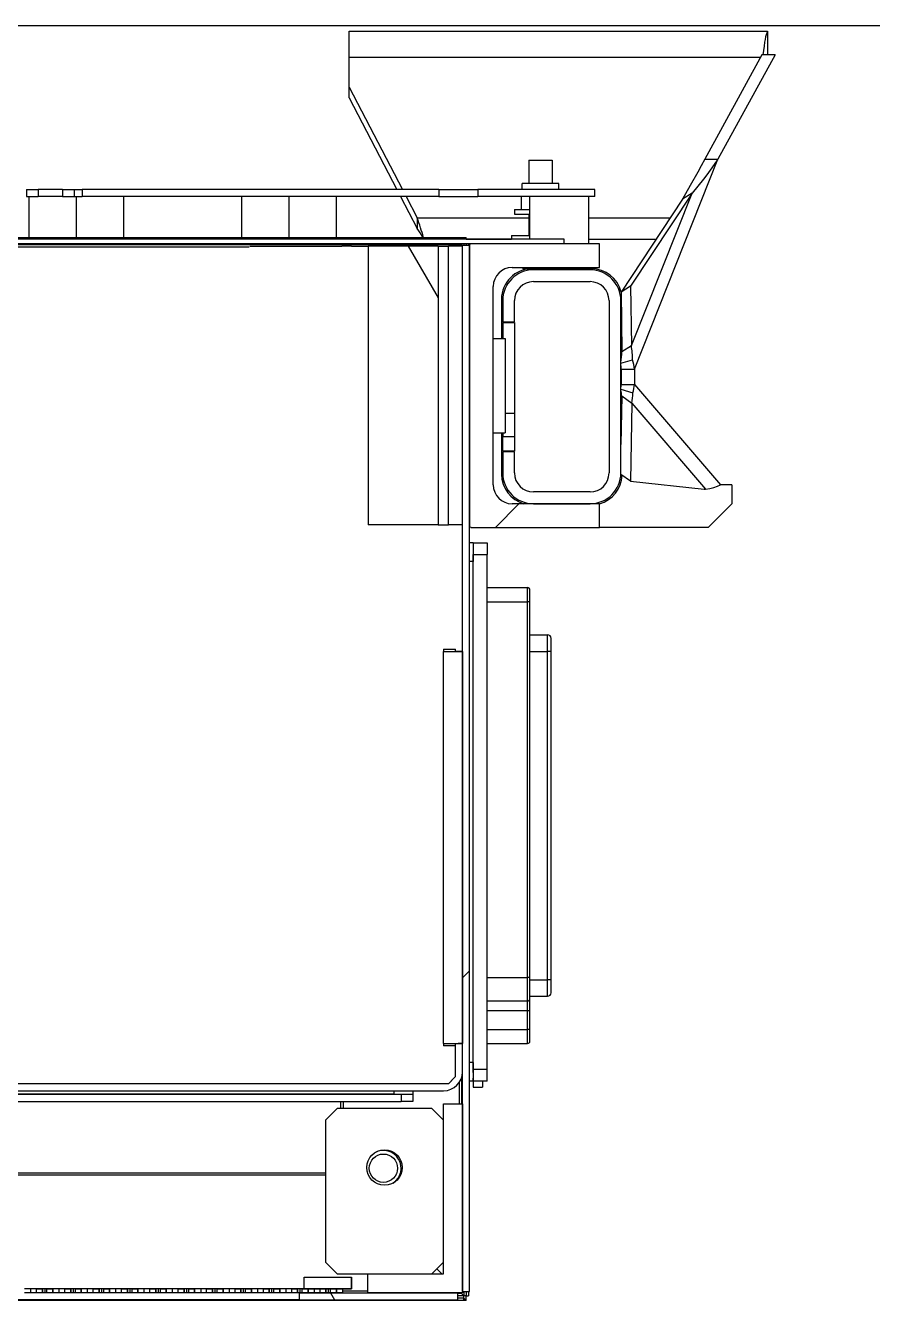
# Model space of a CAD drawing. Extents: x 39751 to 116307, y -36149 to -14965.
# Drawn here: x 80359 to 80717, y -20940 to -20400 of the extents above; entities that cross this region are included whole.
import ezdxf

# ---------------------------------------------------------------- set-up
doc = ezdxf.new("R2010")
doc.units = 0
doc.header["$LTSCALE"] = 1500
doc.layers.add('AM_0', color=7, linetype='Continuous', lineweight=30)

# ---------------------------------------------------------------- blocks, each defined once
blk = doc.blocks.new('A$C5DCE4107')
at = {"color": 7, "ltscale": 0.177}
blk.add_line((1578.23, 586.91), (1755.23, 586.91), dxfattribs=at)
at = {"color": 7, "ltscale": 0.011045}
blk.add_line((1578.23, 575.86), (1578.23, 586.91), dxfattribs=at)
at = {"color": 7, "ltscale": 0.000177765}
blk.add_line((1755.23, 586.91), (1755.23, 586.73), dxfattribs=at)
at = {"color": 7, "ltscale": 0.009822}
blk.add_line((1755.23, 586.73), (1755.23, 576.91), dxfattribs=at)
at = {"color": 7, "ltscale": 0.174025}
blk.add_line((1578.23, 575.86), (1752.26, 575.86), dxfattribs=at)
at = {"color": 7, "ltscale": 0.01267}
blk.add_line((1578.23, 563.19), (1578.23, 575.86), dxfattribs=at)
at = {"color": 7, "ltscale": 0.050268}
for p, q in [((1752.83, 576.91), (1728.7, 532.81)), ((1758.47, 576.91), (1734.33, 532.81))]:
    blk.add_line(p, q, dxfattribs=at)
at = {"color": 7, "ltscale": 0.005638}
for p, q in [((1758.47, 576.91), (1752.83, 576.91)), ((1728.7, 532.81), (1734.33, 532.81)), ((1693.32, 443.84), (1698.96, 443.84)), ((1693.32, 437.44), (1698.96, 437.44))]:
    blk.add_line(p, q, dxfattribs=at)
at = {"color": 7, "ltscale": 0.048818}
blk.add_line((1578.23, 563.19), (1600.81, 519.9), dxfattribs=at)
at = {"color": 7, "ltscale": 0.004478}
for p, q in [((1578.23, 558.71), (1578.23, 563.19)), ((1607.09, 507.86), (1607.09, 503.38))]:
    blk.add_line(p, q, dxfattribs=at)
at = {"color": 7, "ltscale": 0.043768}
blk.add_line((1578.23, 558.71), (1598.47, 519.9), dxfattribs=at)
at = {"color": 7, "ltscale": 0.002603}
blk.add_line((1654.23, 532.4), (1656.84, 532.4), dxfattribs=at)
at = {"color": 7, "ltscale": 0.01}
for p, q in [((1654.23, 532.4), (1654.23, 522.41)), ((1664.23, 532.4), (1664.23, 522.41)), ((1684.23, 486.91), (1684.23, 496.91)), ((1653.73, 176.41), (1653.73, 186.4))]:
    blk.add_line(p, q, dxfattribs=at)
at = {"color": 7, "ltscale": 0.007397}
blk.add_line((1656.84, 532.4), (1664.23, 532.4), dxfattribs=at)
at = {"color": 7, "ltscale": 0.095743}
blk.add_line((1698.96, 443.84), (1734.33, 532.81), dxfattribs=at)
at = {"color": 7, "ltscale": 0.001464}
for p, q in [((1441.73, 519.9), (1443.2, 519.9)), ((1441.73, 519.9), (1443.2, 519.9)), ((1441.73, 516.91), (1443.2, 516.91)), ((1441.73, 516.91), (1443.2, 516.91))]:
    blk.add_line(p, q, dxfattribs=at)
at = {"color": 7, "ltscale": 0.003}
for p, q in [((1441.73, 519.9), (1441.73, 516.91)), ((1441.73, 519.9), (1441.73, 516.91)), ((1446.73, 519.9), (1446.73, 516.91)), ((1446.73, 519.9), (1446.73, 516.91)), ((1456.92, 519.9), (1456.92, 516.91)), ((1456.92, 519.9), (1456.92, 516.91)), ((1461.88, 519.9), (1461.88, 516.91)), ((1461.88, 519.9), (1461.88, 516.91)), ((1465.35, 519.9), (1465.35, 516.91)), ((1465.35, 519.9), (1465.35, 516.91)), ((1616.26, 519.9), (1616.26, 516.91)), ((1616.26, 519.9), (1616.26, 516.91)), ((1632.65, 519.9), (1632.65, 516.91)), ((1632.65, 519.9), (1632.65, 516.91)), ((1682.23, 516.91), (1682.23, 519.9)), ((1682.23, 516.91), (1682.23, 519.9)), ((1626.23, 496.4), (1629.23, 496.4)), ((1626.23, 324.41), (1623.23, 324.41)), ((1600.23, 136.91), (1600.23, 133.91)), ((1605.23, 136.91), (1605.23, 133.91)), ((1574.77, 130.9), (1574.77, 133.9)), ((1575.77, 133.9), (1575.77, 130.9)), ((1557.23, 49.91), (1557.23, 52.91)), ((1624.23, 49.91), (1624.23, 52.91)), ((1626.23, 53.41), (1629.23, 53.41))]:
    blk.add_line(p, q, dxfattribs=at)
at = {"color": 7, "ltscale": 0.003535}
for p, q in [((1443.2, 519.9), (1446.73, 519.9)), ((1443.2, 519.9), (1446.73, 519.9)), ((1443.2, 516.91), (1446.73, 516.91)), ((1443.2, 516.91), (1446.73, 516.91))]:
    blk.add_line(p, q, dxfattribs=at)
at = {"color": 7, "ltscale": 0.010184}
for p, q in [((1456.92, 519.9), (1446.73, 519.9)), ((1456.92, 519.9), (1446.73, 519.9)), ((1456.92, 516.91), (1446.73, 516.91)), ((1456.92, 516.91), (1446.73, 516.91))]:
    blk.add_line(p, q, dxfattribs=at)
at = {"color": 7, "ltscale": 0.003315}
for p, q in [((1456.92, 519.9), (1460.23, 519.9)), ((1456.92, 519.9), (1460.23, 519.9)), ((1456.92, 516.91), (1460.23, 516.91)), ((1456.92, 516.91), (1460.23, 516.91))]:
    blk.add_line(p, q, dxfattribs=at)
at = {"color": 7, "ltscale": 0.001649}
for p, q in [((1460.23, 519.9), (1461.88, 519.9)), ((1460.23, 519.9), (1461.88, 519.9)), ((1460.23, 516.91), (1461.88, 516.91)), ((1460.23, 516.91), (1461.88, 516.91))]:
    blk.add_line(p, q, dxfattribs=at)
at = {"color": 7, "ltscale": 0.00077858}
for p, q in [((1461.88, 519.9), (1462.66, 519.9)), ((1461.88, 519.9), (1462.66, 519.9)), ((1461.88, 516.91), (1462.66, 516.91)), ((1461.88, 516.91), (1462.66, 516.91))]:
    blk.add_line(p, q, dxfattribs=at)
at = {"color": 7, "ltscale": 0.002691}
for p, q in [((1462.66, 519.9), (1465.35, 519.9)), ((1462.66, 519.9), (1465.35, 519.9)), ((1462.66, 516.91), (1465.35, 516.91)), ((1462.66, 516.91), (1465.35, 516.91))]:
    blk.add_line(p, q, dxfattribs=at)
at = {"color": 7, "ltscale": 0.150912}
for p, q in [((1616.26, 519.9), (1465.35, 519.9)), ((1616.26, 519.9), (1465.35, 519.9)), ((1616.26, 516.91), (1465.35, 516.91)), ((1616.26, 516.91), (1465.35, 516.91))]:
    blk.add_line(p, q, dxfattribs=at)
at = {"color": 7, "ltscale": 0.007148}
for p, q in [((1616.26, 519.9), (1623.41, 519.9)), ((1616.26, 519.9), (1623.41, 519.9)), ((1616.26, 516.91), (1623.41, 516.91)), ((1616.26, 516.91), (1623.41, 516.91))]:
    blk.add_line(p, q, dxfattribs=at)
at = {"color": 7, "ltscale": 0.009235}
for p, q in [((1623.41, 519.9), (1632.65, 519.9)), ((1623.41, 519.9), (1632.65, 519.9)), ((1623.41, 516.91), (1632.65, 516.91)), ((1623.41, 516.91), (1632.65, 516.91))]:
    blk.add_line(p, q, dxfattribs=at)
at = {"color": 7, "ltscale": 0.049589}
for p, q in [((1682.23, 519.9), (1632.65, 519.9)), ((1682.23, 519.9), (1632.65, 519.9)), ((1682.23, 516.91), (1632.65, 516.91)), ((1682.23, 516.91), (1632.65, 516.91))]:
    blk.add_line(p, q, dxfattribs=at)
at = {"color": 7, "ltscale": 0.0078}
for p, q in [((1659.23, 522.41), (1651.43, 522.41)), ((1667.03, 522.41), (1659.23, 522.41))]:
    blk.add_line(p, q, dxfattribs=at)
at = {"color": 7, "ltscale": 0.0025}
for p, q in [((1651.43, 519.9), (1651.43, 522.41)), ((1667.03, 519.9), (1667.03, 522.41))]:
    blk.add_line(p, q, dxfattribs=at)
at = {"color": 7, "ltscale": 0.047231}
for p, q in [((1723.34, 518.35), (1697.32, 478.93)), ((1719.34, 515.87), (1693.32, 476.46))]:
    blk.add_line(p, q, dxfattribs=at)
at = {"color": 7, "ltscale": 0.069427}
blk.add_line((1697.68, 453.84), (1723.34, 518.35), dxfattribs=at)
at = {"color": 7, "ltscale": 0.004705}
for p, q in [((1723.34, 518.35), (1719.34, 515.87)), ((1697.32, 478.93), (1693.32, 476.46)), ((1693.69, 451.36), (1697.69, 453.84))]:
    blk.add_line(p, q, dxfattribs=at)
at = {"color": 7, "ltscale": 0.017279}
for p, q in [((1442.73, 516.91), (1442.73, 499.63)), ((1462.73, 516.91), (1462.73, 499.63)), ((1462.73, 516.91), (1462.73, 499.63)), ((1482.73, 516.91), (1482.73, 499.63)), ((1532.73, 516.91), (1532.73, 499.63)), ((1552.73, 516.91), (1552.73, 499.63)), ((1552.73, 516.91), (1552.73, 499.63)), ((1572.73, 516.91), (1572.73, 499.63))]:
    blk.add_line(p, q, dxfattribs=at)
at = {"color": 7, "ltscale": 0.015251}
blk.add_line((1600.04, 516.91), (1607.09, 503.38), dxfattribs=at)
at = {"color": 7, "ltscale": 0.010201}
blk.add_line((1602.37, 516.91), (1607.09, 507.86), dxfattribs=at)
at = {"color": 7, "ltscale": 0.0055}
for p, q in [((1651.23, 511.4), (1651.23, 516.91)), ((1663.73, 324.41), (1663.73, 329.91)), ((1663.73, 179.91), (1663.73, 185.41))]:
    blk.add_line(p, q, dxfattribs=at)
at = {"color": 7, "ltscale": 0.018001}
blk.add_line((1654.73, 498.9), (1654.73, 516.91), dxfattribs=at)
blk.add_line((1654.73, 498.9), (1654.73, 516.91), dxfattribs=at)
at = {"color": 7, "ltscale": 0.02}
for p, q in [((1679.73, 496.91), (1679.73, 516.91)), ((1559.23, 59.51), (1579.23, 59.51)), ((1559.23, 59.51), (1579.23, 59.51)), ((1559.23, 54.5), (1579.23, 54.5)), ((1579.23, 54.5), (1559.23, 54.5))]:
    blk.add_line(p, q, dxfattribs=at)
at = {"color": 7, "ltscale": 0.047145}
blk.add_line((1607.09, 507.86), (1654.24, 507.86), dxfattribs=at)
at = {"color": 7, "ltscale": 0.005726}
for p, q in [((1648.23, 511.4), (1653.96, 511.4)), ((1648.23, 509.41), (1653.96, 509.41))]:
    blk.add_line(p, q, dxfattribs=at)
at = {"color": 7, "ltscale": 0.002}
for p, q in [((1648.23, 511.4), (1648.23, 509.41)), ((1669.23, 496.91), (1669.23, 498.9)), ((1627.77, 49.63), (1627.77, 51.63))]:
    blk.add_line(p, q, dxfattribs=at)
at = {"color": 7, "ltscale": 0.000774002}
for p, q in [((1653.96, 511.4), (1654.73, 511.4)), ((1653.96, 509.41), (1654.73, 509.41))]:
    blk.add_line(p, q, dxfattribs=at)
at = {"color": 7, "ltscale": 0.009}
for p, q in [((1654.23, 509.41), (1654.23, 500.4)), ((1643.23, 472.91), (1643.23, 463.91)), ((1648.23, 463.91), (1648.23, 472.91)), ((1643.23, 408.9), (1643.23, 399.91)), ((1648.23, 399.91), (1648.23, 408.9)), ((1654.73, 177.41), (1654.73, 186.4))]:
    blk.add_line(p, q, dxfattribs=at)
at = {"color": 7, "ltscale": 0.034313}
blk.add_line((1679.74, 507.86), (1714.05, 507.86), dxfattribs=at)
at = {"color": 7}
for p, q in [((1669.23, 498.9), (89.23, 498.9)), ((1669.23, 496.91), (89.23, 496.91))]:
    blk.add_line(p, q, dxfattribs=at)
at = {"color": 7, "ltscale": 0.361}
blk.add_line((1264.77, 496.63), (1625.77, 496.63), dxfattribs=at)
at = {"color": 7, "ltscale": 0.207532}
blk.add_line((1419.23, 499.63), (1626.77, 499.63), dxfattribs=at)
at = {"color": 7, "ltscale": 0.001019}
blk.add_line((1625.05, 495.91), (1625.77, 496.63), dxfattribs=at)
blk.add_line((1625.05, 495.91), (1625.77, 496.63), dxfattribs=at)
at = {"color": 7, "ltscale": 0.00039436}
blk.add_line((1625.77, 496.63), (1626.05, 496.9), dxfattribs=at)
blk.add_line((1625.77, 496.63), (1626.05, 496.9), dxfattribs=at)
at = {"color": 7, "ltscale": 0.000721741}
for p, q in [((1625.77, 496.63), (1625.77, 495.9)), ((1627.77, 498.9), (1627.77, 499.63))]:
    blk.add_line(p, q, dxfattribs=at)
at = {"color": 7, "ltscale": 0.000999451}
for p, q in [((1626.77, 499.63), (1627.77, 499.63)), ((1618.23, 325.4), (1618.23, 324.41)), ((1623.23, 324.41), (1623.23, 325.4)), ((1626.77, 50.63), (1626.77, 51.63)), ((1627.77, 49.63), (1626.77, 49.63))]:
    blk.add_line(p, q, dxfattribs=at)
at = {"color": 7, "ltscale": 0.000720978}
blk.add_line((1626.77, 498.9), (1626.77, 499.63), dxfattribs=at)
at = {"color": 7, "ltscale": 0.000499725}
for p, q in [((1626.77, 496.9), (1626.77, 496.4)), ((1627.77, 496.9), (1627.77, 496.4)), ((1628.77, 496.9), (1628.77, 496.4)), ((1651.73, 486.9), (1651.73, 486.4)), ((1666.73, 486.9), (1666.73, 486.4))]:
    blk.add_line(p, q, dxfattribs=at)
at = {"color": 7, "ltscale": 0.001018}
blk.add_line((1627.77, 499.63), (1627.05, 498.91), dxfattribs=at)
at = {"color": 7, "ltscale": 7.62939e-07}
blk.add_line((1627.77, 499.63), (1627.77, 499.63), dxfattribs=at)
at = {"color": 7, "ltscale": 0.019168}
blk.add_line((1627.77, 498.9), (1646.93, 498.9), dxfattribs=at)
at = {"color": 7, "ltscale": 0.0545}
for p, q in [((1684.23, 496.91), (1629.73, 496.91)), ((1629.73, 376.9), (1684.23, 376.9))]:
    blk.add_line(p, q, dxfattribs=at)
at = {"color": 7, "ltscale": 0.006403}
blk.add_line((1646.93, 500.4), (1653.34, 500.4), dxfattribs=at)
at = {"color": 7, "ltscale": 0.001501}
blk.add_line((1646.93, 500.4), (1646.93, 498.9), dxfattribs=at)
at = {"color": 7, "ltscale": 0.001376}
blk.add_line((1653.34, 500.4), (1654.71, 500.4), dxfattribs=at)
at = {"color": 7, "ltscale": 0.010499}
blk.add_line((1679.73, 496.91), (1669.24, 496.91), dxfattribs=at)
at = {"color": 7, "ltscale": 0.028402}
blk.add_line((1679.74, 498.9), (1708.14, 498.9), dxfattribs=at)
at = {"color": 7, "ltscale": 0.271189}
blk.add_line((1264.77, 495.63), (1535.96, 495.63), dxfattribs=at)
at = {"color": 7, "ltscale": 0.039}
blk.add_line((1536.23, 495.91), (1575.23, 495.91), dxfattribs=at)
at = {"color": 7, "ltscale": 0.004064}
blk.add_line((1579.3, 495.91), (1575.23, 495.91), dxfattribs=at)
at = {"color": 7, "ltscale": 0.007053}
blk.add_line((1579.3, 495.91), (1586.35, 495.91), dxfattribs=at)
at = {"color": 7, "ltscale": 0.029529}
for p, q in [((1615.88, 495.91), (1586.35, 495.91)), ((1615.88, 377.91), (1586.35, 377.91))]:
    blk.add_line(p, q, dxfattribs=at)
at = {"color": 7, "ltscale": 0.118}
for p, q in [((1586.35, 495.91), (1586.35, 377.91)), ((1615.88, 495.91), (1615.88, 377.91)), ((1620.3, 377.91), (1620.3, 495.91)), ((1626.23, 377.91), (1626.23, 495.91))]:
    blk.add_line(p, q, dxfattribs=at)
at = {"color": 7, "ltscale": 0.025298}
blk.add_line((1603.23, 495.91), (1615.88, 474), dxfattribs=at)
at = {"color": 7, "ltscale": 0.004418}
for p, q in [((1615.88, 495.91), (1620.3, 495.91)), ((1615.88, 377.91), (1620.3, 377.91))]:
    blk.add_line(p, q, dxfattribs=at)
at = {"color": 7, "ltscale": 0.005936}
for p, q in [((1626.23, 495.91), (1620.3, 495.91)), ((1626.23, 377.91), (1620.3, 377.91))]:
    blk.add_line(p, q, dxfattribs=at)
at = {"color": 7, "ltscale": 0.442999}
for p, q in [((1626.23, 53.41), (1626.23, 496.4)), ((1629.23, 53.41), (1629.23, 496.4))]:
    blk.add_line(p, q, dxfattribs=at)
at = {"color": 7, "ltscale": 0.118999}
blk.add_line((1629.23, 496.4), (1629.23, 377.41), dxfattribs=at)
at = {"color": 7, "ltscale": 0.037}
for p, q in [((1647.23, 486.91), (1684.23, 486.91)), ((1684.23, 386.91), (1647.23, 386.91))]:
    blk.add_line(p, q, dxfattribs=at)
at = {"color": 7, "ltscale": 0.003904}
blk.add_line((1651.73, 486.4), (1655.64, 486.4), dxfattribs=at)
at = {"color": 7, "ltscale": 0.011096}
blk.add_line((1655.64, 486.4), (1666.73, 486.4), dxfattribs=at)
at = {"color": 7, "ltscale": 0.024}
for p, q in [((1680.23, 485.91), (1656.23, 485.91)), ((1656.23, 480.9), (1680.23, 480.9)), ((1680.23, 391.91), (1656.23, 391.91)), ((1656.23, 386.91), (1680.23, 386.91))]:
    blk.add_line(p, q, dxfattribs=at)
at = {"color": 7, "ltscale": 0.014}
blk.add_line((1680.73, 486.4), (1666.74, 486.4), dxfattribs=at)
at = {"color": 7, "ltscale": 0.084}
blk.add_line((1639.23, 394.9), (1639.23, 478.91), dxfattribs=at)
at = {"color": 7, "ltscale": 0.025099}
blk.add_line((1693.32, 476.46), (1693.69, 451.36), dxfattribs=at)
at = {"color": 7, "ltscale": 0.0251}
blk.add_line((1697.32, 478.93), (1697.68, 453.84), dxfattribs=at)
at = {"color": 7, "ltscale": 0.016501}
blk.add_line((1642.73, 473.41), (1642.73, 456.9), dxfattribs=at)
at = {"color": 7, "ltscale": 0.073}
for p, q in [((1688.23, 472.91), (1688.23, 399.91)), ((1693.23, 399.91), (1693.23, 472.91))]:
    blk.add_line(p, q, dxfattribs=at)
at = {"color": 7, "ltscale": 0.005}
for p, q in [((1643.23, 463.91), (1648.23, 463.91)), ((1643.23, 463.65), (1648.23, 463.65)), ((1639.23, 456.91), (1644.23, 456.91)), ((1639.23, 416.91), (1644.23, 416.91)), ((1648.23, 415.15), (1643.23, 415.15)), ((1648.23, 409.16), (1643.23, 409.16)), ((1648.23, 408.9), (1643.23, 408.9)), ((1636.73, 370.41), (1636.73, 365.41)), ((1654.73, 345.41), (1654.73, 350.4)), ((1618.23, 325.4), (1623.23, 325.4)), ((1654.73, 172.41), (1654.73, 177.41)), ((1654.73, 159.41), (1654.73, 164.4)), ((1623.23, 157.4), (1618.23, 157.4)), ((1636.73, 142.41), (1636.73, 147.41)), ((1605.23, 133.91), (1600.23, 133.91)), ((1559.23, 54.5), (1559.23, 59.51)), ((1559.23, 54.5), (1559.23, 59.51)), ((1579.23, 54.5), (1579.23, 59.51)), ((1579.23, 59.51), (1579.23, 54.5))]:
    blk.add_line(p, q, dxfattribs=at)
at = {"color": 7, "ltscale": 0.00675}
blk.add_line((1643.23, 463.65), (1643.23, 456.9), dxfattribs=at)
at = {"color": 7, "ltscale": 0.038499}
blk.add_line((1648.23, 463.65), (1648.23, 425.16), dxfattribs=at)
at = {"color": 7, "ltscale": 0.04}
for p, q in [((1644.23, 456.91), (1644.23, 416.91)), ((1613.23, 130.9), (1573.23, 130.9)), ((1573.23, 60.91), (1613.23, 60.91)), ((1626.23, 52.91), (1586.23, 52.91)), ((1626.23, 52.91), (1586.23, 52.91))]:
    blk.add_line(p, q, dxfattribs=at)
at = {"color": 7, "ltscale": 0.005154}
blk.add_line((1693.23, 446.47), (1698.22, 447.78), dxfattribs=at)
at = {"color": 7, "ltscale": 0.006407}
for p, q in [((1693.32, 443.84), (1693.32, 437.44)), ((1698.96, 443.84), (1698.96, 437.44))]:
    blk.add_line(p, q, dxfattribs=at)
at = {"color": 7, "ltscale": 0.05596}
blk.add_line((1698.96, 437.44), (1735.33, 394.91), dxfattribs=at)
at = {"color": 7, "ltscale": 0.005329}
blk.add_line((1693.23, 435.43), (1698.32, 433.83), dxfattribs=at)
at = {"color": 7, "ltscale": 0.020613}
blk.add_line((1693.6, 432.53), (1693.23, 411.92), dxfattribs=at)
at = {"color": 7, "ltscale": 0.005274}
blk.add_line((1693.6, 432.53), (1697.91, 429.49), dxfattribs=at)
at = {"color": 7, "ltscale": 0.033064}
blk.add_line((1697.91, 429.49), (1697.33, 396.43), dxfattribs=at)
at = {"color": 7, "ltscale": 0.047926}
blk.add_line((1697.91, 429.49), (1729.06, 393.07), dxfattribs=at)
at = {"color": 7, "ltscale": 0.003999}
blk.add_line((1648.23, 425.16), (1644.24, 425.16), dxfattribs=at)
at = {"color": 7, "ltscale": 0.010001}
for p, q in [((1648.23, 425.16), (1648.23, 415.15)), ((1684.23, 376.9), (1684.23, 386.91))]:
    blk.add_line(p, q, dxfattribs=at)
at = {"color": 7, "ltscale": 0.0175}
blk.add_line((1642.73, 416.91), (1642.73, 399.41), dxfattribs=at)
at = {"color": 7, "ltscale": 0.00175}
blk.add_line((1643.23, 416.91), (1643.23, 415.15), dxfattribs=at)
at = {"color": 7, "ltscale": 0.006}
for p, q in [((1643.23, 409.16), (1643.23, 415.15)), ((1648.23, 415.15), (1648.23, 409.16)), ((1630.73, 370.41), (1636.73, 370.41)), ((1630.73, 365.41), (1636.73, 365.41)), ((1653.73, 345.41), (1653.73, 351.41)), ((1653.73, 158.41), (1653.73, 164.4)), ((1636.73, 147.41), (1630.73, 147.41)), ((1636.73, 142.41), (1630.73, 142.41))]:
    blk.add_line(p, q, dxfattribs=at)
at = {"color": 7, "ltscale": 0.00502}
blk.add_line((1697.33, 396.43), (1693.22, 399.32), dxfattribs=at)
at = {"color": 7, "ltscale": 0.031347}
blk.add_line((1697.33, 396.43), (1728.5, 393.13), dxfattribs=at)
at = {"color": 7, "ltscale": 0.008}
for p, q in [((1740.23, 394.91), (1740.23, 386.91)), ((1630.73, 370.41), (1630.73, 362.41)), ((1618.23, 324.41), (1626.23, 324.41)), ((1653.73, 164.4), (1653.73, 172.41)), ((1654.73, 164.4), (1654.73, 172.41)), ((1618.23, 158.41), (1626.23, 158.41)), ((1597.23, 136.91), (1605.23, 136.91)), ((1618.23, 132.91), (1626.23, 132.91)), ((1618.23, 132.91), (1626.23, 132.91)), ((1586.23, 52.91), (1586.23, 60.91)), ((1586.23, 52.91), (1586.23, 60.91))]:
    blk.add_line(p, q, dxfattribs=at)
at = {"color": 7, "ltscale": 0.00056353}
blk.add_line((1728.5, 393.13), (1729.06, 393.07), dxfattribs=at)
at = {"color": 7, "ltscale": 0.014143}
blk.add_line((1640.12, 376.9), (1650.12, 386.91), dxfattribs=at)
at = {"color": 7, "ltscale": 0.014142}
blk.add_line((1740.23, 386.91), (1730.23, 376.9), dxfattribs=at)
at = {"color": 7, "ltscale": 0.045999}
blk.add_line((1730.23, 376.9), (1684.24, 376.9), dxfattribs=at)
at = {"color": 7, "ltscale": 0.0015}
for p, q in [((1630.73, 370.41), (1629.23, 370.41)), ((1630.73, 362.41), (1629.23, 362.41)), ((1663.73, 324.41), (1662.23, 324.41)), ((1663.73, 185.41), (1662.23, 185.41)), ((1630.73, 150.4), (1629.23, 150.4)), ((1630.73, 142.41), (1629.23, 142.41)), ((1597.23, 138.41), (1597.23, 136.91)), ((1605.23, 138.41), (1605.23, 136.91))]:
    blk.add_line(p, q, dxfattribs=at)
at = {"color": 7, "ltscale": 0.001237}
blk.add_line((1630.73, 370.41), (1630.73, 369.17), dxfattribs=at)
at = {"color": 7, "ltscale": 0.001243}
blk.add_line((1630.73, 366.65), (1630.73, 365.41), dxfattribs=at)
at = {"color": 7, "ltscale": 0.218}
for p, q in [((1630.73, 147.41), (1630.73, 365.41)), ((1636.73, 147.41), (1636.73, 365.41))]:
    blk.add_line(p, q, dxfattribs=at)
at = {"color": 7, "ltscale": 0.212}
blk.add_line((1630.73, 150.4), (1630.73, 362.41), dxfattribs=at)
at = {"color": 7, "ltscale": 0.016999}
for p, q in [((1636.74, 351.41), (1653.73, 351.41)), ((1636.74, 345.41), (1653.73, 345.41)), ((1636.74, 186.4), (1653.73, 186.4)), ((1636.74, 176.41), (1653.73, 176.41)), ((1636.74, 172.41), (1653.73, 172.41)), ((1636.74, 164.4), (1653.73, 164.4)), ((1636.74, 158.41), (1653.73, 158.41))]:
    blk.add_line(p, q, dxfattribs=at)
at = {"color": 7, "ltscale": 0.159}
for p, q in [((1653.73, 186.4), (1653.73, 345.41)), ((1654.73, 186.4), (1654.73, 345.41))]:
    blk.add_line(p, q, dxfattribs=at)
at = {"color": 7, "ltscale": 0.001}
for p, q in [((1654.73, 345.41), (1653.73, 345.41)), ((1654.73, 186.4), (1653.73, 186.4)), ((1653.73, 172.41), (1654.73, 172.41)), ((1654.73, 164.4), (1653.73, 164.4)), ((1618.23, 158.41), (1618.23, 157.4)), ((1623.23, 157.4), (1623.23, 158.41)), ((1627.77, 51.63), (1626.77, 51.63)), ((1626.77, 49.63), (1626.77, 50.63))]:
    blk.add_line(p, q, dxfattribs=at)
at = {"color": 7, "ltscale": 0.012}
for p, q in [((1626.23, 324.41), (1626.23, 336.4)), ((1626.23, 146.41), (1626.23, 158.41))]:
    blk.add_line(p, q, dxfattribs=at)
at = {"color": 7, "ltscale": 0.0075}
for p, q in [((1654.73, 331.41), (1662.23, 331.41)), ((1654.73, 324.41), (1662.23, 324.41)), ((1654.73, 185.41), (1662.23, 185.41)), ((1654.73, 178.41), (1662.23, 178.41))]:
    blk.add_line(p, q, dxfattribs=at)
at = {"color": 7, "ltscale": 0.007}
for p, q in [((1662.23, 324.41), (1662.23, 331.41)), ((1662.23, 178.41), (1662.23, 185.41))]:
    blk.add_line(p, q, dxfattribs=at)
at = {"color": 7, "ltscale": 0.166}
for p, q in [((1618.23, 158.41), (1618.23, 324.41)), ((1626.23, 324.41), (1626.23, 158.41))]:
    blk.add_line(p, q, dxfattribs=at)
at = {"color": 7, "ltscale": 0.139}
for p, q in [((1662.23, 185.41), (1662.23, 324.41)), ((1663.73, 185.41), (1663.73, 324.41))]:
    blk.add_line(p, q, dxfattribs=at)
at = {"color": 7, "ltscale": 0.004242}
for p, q in [((1626.23, 186.24), (1629.23, 189.24)), ((1620.23, 141.41), (1623.23, 144.41))]:
    blk.add_line(p, q, dxfattribs=at)
at = {"color": 7, "ltscale": 0.004}
for p, q in [((1653.73, 172.41), (1653.73, 176.41)), ((1630.73, 139.91), (1634.73, 139.91))]:
    blk.add_line(p, q, dxfattribs=at)
at = {"color": 7, "ltscale": 0.013}
blk.add_line((1623.23, 144.41), (1623.23, 157.4), dxfattribs=at)
at = {"color": 7, "ltscale": 0.001804}
blk.add_line((1626.23, 158.41), (1624.43, 158.41), dxfattribs=at)
at = {"color": 7, "ltscale": 0.007999}
blk.add_line((1630.73, 150.4), (1630.73, 142.41), dxfattribs=at)
at = {"color": 7, "ltscale": 0.001248}
blk.add_line((1630.73, 146.16), (1630.73, 147.41), dxfattribs=at)
at = {"color": 7, "ltscale": 0.266}
blk.add_line((1620.23, 141.41), (1354.23, 141.41), dxfattribs=at)
at = {"color": 7, "ltscale": 0.008881}
blk.add_line((1624.77, 141.79), (1624.77, 132.9), dxfattribs=at)
at = {"color": 7, "ltscale": 0.010802}
blk.add_line((1625.77, 143.71), (1625.77, 132.9), dxfattribs=at)
at = {"color": 7, "ltscale": 0.001284}
for p, q in [((1630.73, 142.41), (1630.73, 143.69)), ((1603.95, 136.91), (1605.23, 136.91))]:
    blk.add_line(p, q, dxfattribs=at)
at = {"color": 7, "ltscale": 0.002499}
for p, q in [((1630.73, 142.4), (1630.73, 139.91)), ((1634.73, 142.4), (1634.73, 139.91))]:
    blk.add_line(p, q, dxfattribs=at)
at = {"color": 7, "ltscale": 0.264}
blk.add_line((1354.23, 138.41), (1618.23, 138.41), dxfattribs=at)
at = {"color": 7, "ltscale": 0.242}
for p, q in [((1358.23, 136.91), (1600.23, 136.91)), ((1358.23, 133.91), (1600.23, 133.91))]:
    blk.add_line(p, q, dxfattribs=at)
at = {"color": 7, "ltscale": 0.236}
blk.add_line((1597.23, 136.91), (1361.23, 136.91), dxfattribs=at)
at = {"color": 7, "ltscale": 0.001189}
blk.add_line((1600.23, 136.91), (1601.42, 136.91), dxfattribs=at)
at = {"color": 7, "ltscale": 0.007071}
for p, q in [((1568.23, 125.91), (1573.23, 130.9)), ((1618.23, 125.91), (1613.23, 130.9)), ((1573.23, 60.91), (1568.23, 65.91)), ((1618.23, 65.91), (1613.23, 60.91))]:
    blk.add_line(p, q, dxfattribs=at)
at = {"color": 7, "ltscale": 0.072}
blk.add_line((1618.23, 60.91), (1618.23, 132.91), dxfattribs=at)
blk.add_line((1618.23, 60.91), (1618.23, 132.91), dxfattribs=at)
at = {"color": 7, "ltscale": 0.08}
blk.add_line((1626.23, 132.91), (1626.23, 52.91), dxfattribs=at)
blk.add_line((1626.23, 132.91), (1626.23, 52.91), dxfattribs=at)
at = {"color": 7, "ltscale": 0.06}
for p, q in [((1568.23, 125.91), (1568.23, 65.91)), ((1618.23, 65.91), (1618.23, 125.91))]:
    blk.add_line(p, q, dxfattribs=at)
at = {"color": 7, "ltscale": 0.141}
for p, q in [((1427.23, 103.63), (1568.23, 103.63)), ((1568.23, 102.63), (1427.23, 102.63))]:
    blk.add_line(p, q, dxfattribs=at)
at = {"color": 7, "ltscale": 0.032}
blk.add_line((1586.23, 60.91), (1618.23, 60.91), dxfattribs=at)
blk.add_line((1586.23, 60.91), (1618.23, 60.91), dxfattribs=at)
at = {"color": 7, "ltscale": 0.003008}
for p, q in [((1617.49, 60.9), (1615.36, 63.03)), ((1615.36, 63.03), (1617.49, 60.9))]:
    blk.add_line(p, q, dxfattribs=at)
at = {"color": 7, "ltscale": 0.002535}
for p, q in [((1443.43, 54.5), (1440.89, 54.5)), ((1445.96, 54.5), (1443.43, 54.5)), ((1455.43, 54.5), (1452.89, 54.5)), ((1457.96, 54.5), (1455.43, 54.5)), ((1467.43, 54.5), (1464.89, 54.5)), ((1469.96, 54.5), (1467.43, 54.5)), ((1479.43, 54.5), (1476.89, 54.5)), ((1481.96, 54.5), (1479.43, 54.5)), ((1491.43, 54.5), (1488.89, 54.5)), ((1493.96, 54.5), (1491.43, 54.5)), ((1503.43, 54.5), (1500.89, 54.5)), ((1505.96, 54.5), (1503.43, 54.5)), ((1515.43, 54.5), (1512.89, 54.5)), ((1517.96, 54.5), (1515.43, 54.5)), ((1527.43, 54.5), (1524.89, 54.5)), ((1529.96, 54.5), (1527.43, 54.5)), ((1541.96, 54.5), (1539.43, 54.5)), ((1551.43, 54.5), (1548.89, 54.5)), ((1553.96, 54.5), (1551.43, 54.5)), ((1443.43, 52.91), (1440.89, 52.91)), ((1445.96, 52.91), (1443.43, 52.91)), ((1455.43, 52.91), (1452.89, 52.91)), ((1457.96, 52.91), (1455.43, 52.91)), ((1467.43, 52.91), (1464.89, 52.91)), ((1469.96, 52.91), (1467.43, 52.91)), ((1479.43, 52.91), (1476.89, 52.91)), ((1481.96, 52.91), (1479.43, 52.91)), ((1491.43, 52.91), (1488.89, 52.91)), ((1493.96, 52.91), (1491.43, 52.91)), ((1503.43, 52.91), (1500.89, 52.91)), ((1505.96, 52.91), (1503.43, 52.91)), ((1515.43, 52.91), (1512.89, 52.91)), ((1517.96, 52.91), (1515.43, 52.91)), ((1527.43, 52.91), (1524.89, 52.91)), ((1529.96, 52.91), (1527.43, 52.91)), ((1541.96, 52.91), (1539.43, 52.91)), ((1551.43, 52.91), (1548.89, 52.91)), ((1553.96, 52.91), (1551.43, 52.91)), ((1563.43, 52.91), (1560.89, 52.91)), ((1565.96, 52.91), (1563.43, 52.91)), ((1575.43, 52.91), (1572.89, 52.91))]:
    blk.add_line(p, q, dxfattribs=at)
at = {"color": 7, "ltscale": 0.0016}
for p, q in [((1443.43, 54.5), (1443.43, 52.91)), ((1445.96, 52.91), (1445.96, 54.5)), ((1445.96, 52.91), (1445.96, 54.5)), ((1448.46, 52.91), (1448.46, 54.5)), ((1448.46, 54.5), (1448.46, 52.91)), ((1449.43, 54.5), (1449.43, 52.91)), ((1450.4, 52.91), (1450.4, 54.5)), ((1450.4, 52.91), (1450.4, 54.5)), ((1452.89, 52.91), (1452.89, 54.5)), ((1452.89, 54.5), (1452.89, 52.91)), ((1455.43, 54.5), (1455.43, 52.91)), ((1457.96, 52.91), (1457.96, 54.5)), ((1457.96, 52.91), (1457.96, 54.5)), ((1460.46, 52.91), (1460.46, 54.5)), ((1460.46, 54.5), (1460.46, 52.91)), ((1461.43, 54.5), (1461.43, 52.91)), ((1462.4, 52.91), (1462.4, 54.5)), ((1462.4, 52.91), (1462.4, 54.5)), ((1464.89, 52.91), (1464.89, 54.5)), ((1464.89, 54.5), (1464.89, 52.91)), ((1467.43, 54.5), (1467.43, 52.91)), ((1469.96, 52.91), (1469.96, 54.5)), ((1469.96, 52.91), (1469.96, 54.5)), ((1472.46, 52.91), (1472.46, 54.5)), ((1472.46, 54.5), (1472.46, 52.91)), ((1473.43, 54.5), (1473.43, 52.91)), ((1474.4, 52.91), (1474.4, 54.5)), ((1474.4, 52.91), (1474.4, 54.5)), ((1476.89, 52.91), (1476.89, 54.5)), ((1476.89, 54.5), (1476.89, 52.91)), ((1479.43, 54.5), (1479.43, 52.91)), ((1481.96, 52.91), (1481.96, 54.5)), ((1481.96, 52.91), (1481.96, 54.5)), ((1484.46, 52.91), (1484.46, 54.5)), ((1484.46, 54.5), (1484.46, 52.91)), ((1485.43, 54.5), (1485.43, 52.91)), ((1486.4, 52.91), (1486.4, 54.5)), ((1486.4, 52.91), (1486.4, 54.5)), ((1488.89, 52.91), (1488.89, 54.5)), ((1488.89, 54.5), (1488.89, 52.91)), ((1491.43, 54.5), (1491.43, 52.91)), ((1493.96, 52.91), (1493.96, 54.5)), ((1493.96, 52.91), (1493.96, 54.5)), ((1496.46, 52.91), (1496.46, 54.5)), ((1496.46, 54.5), (1496.46, 52.91)), ((1497.43, 54.5), (1497.43, 52.91)), ((1498.4, 52.91), (1498.4, 54.5)), ((1498.4, 52.91), (1498.4, 54.5)), ((1500.89, 52.91), (1500.89, 54.5)), ((1500.89, 54.5), (1500.89, 52.91)), ((1503.43, 54.5), (1503.43, 52.91)), ((1505.96, 52.91), (1505.96, 54.5)), ((1505.96, 52.91), (1505.96, 54.5)), ((1508.46, 52.91), (1508.46, 54.5)), ((1508.46, 54.5), (1508.46, 52.91)), ((1509.43, 54.5), (1509.43, 52.91)), ((1510.4, 52.91), (1510.4, 54.5)), ((1510.4, 52.91), (1510.4, 54.5)), ((1512.89, 52.91), (1512.89, 54.5)), ((1512.89, 54.5), (1512.89, 52.91)), ((1515.43, 54.5), (1515.43, 52.91)), ((1517.96, 52.91), (1517.96, 54.5)), ((1517.96, 52.91), (1517.96, 54.5)), ((1520.46, 52.91), (1520.46, 54.5)), ((1520.46, 54.5), (1520.46, 52.91)), ((1521.43, 54.5), (1521.43, 52.91)), ((1522.4, 52.91), (1522.4, 54.5)), ((1522.4, 52.91), (1522.4, 54.5)), ((1524.89, 52.91), (1524.89, 54.5)), ((1524.89, 54.5), (1524.89, 52.91)), ((1527.43, 54.5), (1527.43, 52.91)), ((1529.96, 52.91), (1529.96, 54.5)), ((1529.96, 52.91), (1529.96, 54.5)), ((1532.46, 52.91), (1532.46, 54.5)), ((1532.46, 54.5), (1532.46, 52.91)), ((1533.43, 54.5), (1533.43, 52.91)), ((1534.4, 52.91), (1534.4, 54.5)), ((1534.4, 52.91), (1534.4, 54.5)), ((1536.89, 52.91), (1536.89, 54.5)), ((1536.89, 54.5), (1536.89, 52.91)), ((1539.43, 54.5), (1539.43, 52.91)), ((1541.96, 52.91), (1541.96, 54.5)), ((1541.96, 52.91), (1541.96, 54.5)), ((1544.46, 52.91), (1544.46, 54.5)), ((1544.46, 54.5), (1544.46, 52.91)), ((1545.43, 54.5), (1545.43, 52.91)), ((1546.4, 52.91), (1546.4, 54.5)), ((1546.4, 52.91), (1546.4, 54.5)), ((1548.89, 52.91), (1548.89, 54.5)), ((1548.89, 54.5), (1548.89, 52.91)), ((1551.43, 54.5), (1551.43, 52.91)), ((1553.96, 52.91), (1553.96, 54.5)), ((1553.96, 52.91), (1553.96, 54.5)), ((1556.46, 52.91), (1556.46, 54.5)), ((1556.46, 54.5), (1556.46, 52.91)), ((1557.43, 54.5), (1557.43, 52.91)), ((1558.4, 52.91), (1558.4, 54.5)), ((1558.4, 52.91), (1558.4, 54.5)), ((1560.89, 52.91), (1560.89, 54.5)), ((1560.89, 54.5), (1560.89, 52.91)), ((1563.43, 54.5), (1563.43, 52.91)), ((1565.96, 52.91), (1565.96, 54.5)), ((1565.96, 52.91), (1565.96, 54.5)), ((1568.46, 52.91), (1568.46, 54.5)), ((1568.46, 54.5), (1568.46, 52.91)), ((1569.43, 54.5), (1569.43, 52.91)), ((1570.4, 52.91), (1570.4, 54.5)), ((1570.4, 52.91), (1570.4, 54.5)), ((1572.89, 52.91), (1572.89, 54.5)), ((1572.89, 54.5), (1572.89, 52.91)), ((1575.43, 54.5), (1575.43, 52.91))]:
    blk.add_line(p, q, dxfattribs=at)
at = {"color": 7, "ltscale": 0.002495}
for p, q in [((1448.46, 54.5), (1445.96, 54.5)), ((1445.96, 54.5), (1448.46, 54.5)), ((1452.89, 54.5), (1450.4, 54.5)), ((1450.4, 54.5), (1452.89, 54.5)), ((1460.46, 54.5), (1457.96, 54.5)), ((1457.96, 54.5), (1460.46, 54.5)), ((1464.89, 54.5), (1462.4, 54.5)), ((1462.4, 54.5), (1464.89, 54.5)), ((1472.46, 54.5), (1469.96, 54.5)), ((1469.96, 54.5), (1472.46, 54.5)), ((1476.89, 54.5), (1474.4, 54.5)), ((1474.4, 54.5), (1476.89, 54.5)), ((1484.46, 54.5), (1481.96, 54.5)), ((1481.96, 54.5), (1484.46, 54.5)), ((1488.89, 54.5), (1486.4, 54.5)), ((1486.4, 54.5), (1488.89, 54.5)), ((1496.46, 54.5), (1493.96, 54.5)), ((1493.96, 54.5), (1496.46, 54.5)), ((1500.89, 54.5), (1498.4, 54.5)), ((1498.4, 54.5), (1500.89, 54.5)), ((1508.46, 54.5), (1505.96, 54.5)), ((1505.96, 54.5), (1508.46, 54.5)), ((1512.89, 54.5), (1510.4, 54.5)), ((1510.4, 54.5), (1512.89, 54.5)), ((1520.46, 54.5), (1517.96, 54.5)), ((1517.96, 54.5), (1520.46, 54.5)), ((1524.89, 54.5), (1522.4, 54.5)), ((1522.4, 54.5), (1524.89, 54.5)), ((1532.46, 54.5), (1529.96, 54.5)), ((1529.96, 54.5), (1532.46, 54.5)), ((1536.89, 54.5), (1534.4, 54.5)), ((1534.4, 54.5), (1536.89, 54.5)), ((1544.46, 54.5), (1541.96, 54.5)), ((1541.96, 54.5), (1544.46, 54.5)), ((1548.89, 54.5), (1546.4, 54.5)), ((1546.4, 54.5), (1548.89, 54.5)), ((1556.46, 54.5), (1553.96, 54.5)), ((1553.96, 54.5), (1556.46, 54.5)), ((1560.89, 54.5), (1558.4, 54.5)), ((1558.4, 54.5), (1560.89, 54.5)), ((1568.46, 54.5), (1565.96, 54.5)), ((1565.96, 54.5), (1568.46, 54.5)), ((1572.89, 54.5), (1570.4, 54.5)), ((1570.4, 54.5), (1572.89, 54.5)), ((1448.46, 52.91), (1445.96, 52.91)), ((1448.46, 52.91), (1445.96, 52.91)), ((1452.89, 52.91), (1450.4, 52.91)), ((1452.89, 52.91), (1450.4, 52.91)), ((1460.46, 52.91), (1457.96, 52.91)), ((1460.46, 52.91), (1457.96, 52.91)), ((1464.89, 52.91), (1462.4, 52.91)), ((1464.89, 52.91), (1462.4, 52.91)), ((1472.46, 52.91), (1469.96, 52.91)), ((1472.46, 52.91), (1469.96, 52.91)), ((1476.89, 52.91), (1474.4, 52.91)), ((1476.89, 52.91), (1474.4, 52.91)), ((1484.46, 52.91), (1481.96, 52.91)), ((1484.46, 52.91), (1481.96, 52.91)), ((1488.89, 52.91), (1486.4, 52.91)), ((1488.89, 52.91), (1486.4, 52.91)), ((1496.46, 52.91), (1493.96, 52.91)), ((1496.46, 52.91), (1493.96, 52.91)), ((1500.89, 52.91), (1498.4, 52.91)), ((1500.89, 52.91), (1498.4, 52.91)), ((1508.46, 52.91), (1505.96, 52.91)), ((1508.46, 52.91), (1505.96, 52.91)), ((1512.89, 52.91), (1510.4, 52.91)), ((1512.89, 52.91), (1510.4, 52.91)), ((1520.46, 52.91), (1517.96, 52.91)), ((1520.46, 52.91), (1517.96, 52.91)), ((1524.89, 52.91), (1522.4, 52.91)), ((1524.89, 52.91), (1522.4, 52.91)), ((1532.46, 52.91), (1529.96, 52.91)), ((1532.46, 52.91), (1529.96, 52.91)), ((1536.89, 52.91), (1534.4, 52.91)), ((1536.89, 52.91), (1534.4, 52.91)), ((1544.46, 52.91), (1541.96, 52.91)), ((1544.46, 52.91), (1541.96, 52.91)), ((1548.89, 52.91), (1546.4, 52.91)), ((1548.89, 52.91), (1546.4, 52.91)), ((1556.46, 52.91), (1553.96, 52.91)), ((1556.46, 52.91), (1553.96, 52.91)), ((1560.89, 52.91), (1558.4, 52.91)), ((1560.89, 52.91), (1558.4, 52.91)), ((1568.46, 52.91), (1565.96, 52.91)), ((1568.46, 52.91), (1565.96, 52.91)), ((1572.89, 52.91), (1570.4, 52.91)), ((1572.89, 52.91), (1570.4, 52.91))]:
    blk.add_line(p, q, dxfattribs=at)
at = {"color": 7, "ltscale": 0.000970078}
for p, q in [((1449.43, 54.5), (1448.46, 54.5)), ((1450.4, 54.5), (1449.43, 54.5)), ((1461.43, 54.5), (1460.46, 54.5)), ((1473.43, 54.5), (1472.46, 54.5)), ((1486.4, 54.5), (1485.43, 54.5)), ((1497.43, 54.5), (1496.46, 54.5)), ((1509.43, 54.5), (1508.46, 54.5)), ((1521.43, 54.5), (1520.46, 54.5)), ((1534.4, 54.5), (1533.43, 54.5)), ((1545.43, 54.5), (1544.46, 54.5)), ((1557.43, 54.5), (1556.46, 54.5)), ((1449.43, 52.91), (1448.46, 52.91)), ((1450.4, 52.91), (1449.43, 52.91)), ((1461.43, 52.91), (1460.46, 52.91)), ((1473.43, 52.91), (1472.46, 52.91)), ((1486.4, 52.91), (1485.43, 52.91)), ((1497.43, 52.91), (1496.46, 52.91)), ((1509.43, 52.91), (1508.46, 52.91)), ((1521.43, 52.91), (1520.46, 52.91)), ((1534.4, 52.91), (1533.43, 52.91)), ((1545.43, 52.91), (1544.46, 52.91)), ((1557.43, 52.91), (1556.46, 52.91)), ((1570.4, 52.91), (1569.43, 52.91))]:
    blk.add_line(p, q, dxfattribs=at)
at = {"color": 7, "ltscale": 0.000970459}
for p, q in [((1462.4, 54.5), (1461.43, 54.5)), ((1474.4, 54.5), (1473.43, 54.5)), ((1485.43, 54.5), (1484.46, 54.5)), ((1498.4, 54.5), (1497.43, 54.5)), ((1510.4, 54.5), (1509.43, 54.5)), ((1522.4, 54.5), (1521.43, 54.5)), ((1533.43, 54.5), (1532.46, 54.5)), ((1546.4, 54.5), (1545.43, 54.5)), ((1558.4, 54.5), (1557.43, 54.5)), ((1462.4, 52.91), (1461.43, 52.91)), ((1474.4, 52.91), (1473.43, 52.91)), ((1485.43, 52.91), (1484.46, 52.91)), ((1498.4, 52.91), (1497.43, 52.91)), ((1510.4, 52.91), (1509.43, 52.91)), ((1522.4, 52.91), (1521.43, 52.91)), ((1533.43, 52.91), (1532.46, 52.91)), ((1546.4, 52.91), (1545.43, 52.91)), ((1558.4, 52.91), (1557.43, 52.91)), ((1569.43, 52.91), (1568.46, 52.91))]:
    blk.add_line(p, q, dxfattribs=at)
at = {"color": 7, "ltscale": 0.002534}
for p, q in [((1539.43, 54.5), (1536.89, 54.5)), ((1539.43, 52.91), (1536.89, 52.91))]:
    blk.add_line(p, q, dxfattribs=at)
at = {"color": 7, "ltscale": 0.262528}
blk.add_line((1626.77, 49.63), (1364.24, 49.63), dxfattribs=at)
at = {"color": 7, "ltscale": 0.168}
blk.add_line((1557.23, 49.91), (1389.23, 49.91), dxfattribs=at)
at = {"color": 7, "ltscale": 0.067}
for p, q in [((1557.23, 52.91), (1624.23, 52.91)), ((1557.23, 49.91), (1624.23, 49.91))]:
    blk.add_line(p, q, dxfattribs=at)
at = {"color": 7, "ltscale": 0.003464}
blk.add_line((1570.32, 52.91), (1572.06, 49.91), dxfattribs=at)
at = {"color": 7, "ltscale": 0.010808}
blk.add_line((1586.23, 53.63), (1575.43, 53.63), dxfattribs=at)
at = {"color": 7, "ltscale": 0.001532}
blk.add_line((1625.77, 52.63), (1624.24, 52.63), dxfattribs=at)
at = {"color": 7, "ltscale": 0.002531}
for p, q in [((1626.77, 51.63), (1624.24, 51.63)), ((1626.77, 50.63), (1624.24, 50.63))]:
    blk.add_line(p, q, dxfattribs=at)
at = {"color": 7, "ltscale": 0.000394899}
blk.add_line((1625.49, 52.91), (1625.77, 52.63), dxfattribs=at)
at = {"color": 7, "ltscale": 0.00039382}
blk.add_line((1625.49, 52.9), (1625.77, 52.63), dxfattribs=at)
at = {"color": 7, "ltscale": 0.000278473}
blk.add_line((1625.77, 52.9), (1625.77, 52.63), dxfattribs=at)
at = {"color": 7, "ltscale": 0.001414}
blk.add_line((1625.77, 52.63), (1626.77, 51.63), dxfattribs=at)
blk.add_line((1625.77, 52.63), (1626.77, 51.63), dxfattribs=at)
at = {"color": 7, "ltscale": 0.001779}
for p, q in [((1626.77, 53.4), (1626.77, 51.63)), ((1627.77, 53.4), (1627.77, 51.63)), ((1628.77, 53.4), (1628.77, 51.63))]:
    blk.add_line(p, q, dxfattribs=at)
at = {"color": 7, "ltscale": 0.001413}
blk.add_line((1627.77, 49.63), (1626.77, 50.63), dxfattribs=at)
blk.add_line((1627.77, 49.63), (1626.77, 50.63), dxfattribs=at)
at = {"color": 7, "ltscale": 0.000999832}
blk.add_line((1627.77, 51.63), (1628.77, 51.63), dxfattribs=at)
at = {"color": 7}
for points in [[(1755.23, 586.73), (1755.08, 586.48), (1754.94, 586.14), (1754.7, 585.42), (1754.48, 584.52), (1754.27, 583.45), (1754.07, 582.27), (1753.81, 580.58), (1753.33, 576.91)], [(1728.7, 532.81), (1727.25, 530), (1725.75, 527.19), (1722.63, 521.55), (1719.34, 515.87)], [(1734.33, 532.81), (1732.73, 530.43), (1731.02, 528.04), (1729.64, 526.19), (1728.2, 524.34), (1725.83, 521.36), (1723.34, 518.35)], [(1729.06, 393.07), (1730.91, 393.41), (1732.58, 393.84), (1734.06, 394.35), (1735.33, 394.91)]]:
    blk.add_lwpolyline(points, dxfattribs=at)
for centre, radius in [((1593.23, 105.9), 7.5), ((1592.77, 105.63), 6)]:
    blk.add_circle(centre, radius, dxfattribs=at)
for centre, radius, start, end in [((1335.35, 416.38), 286.73, 16.8779, 18.6053), ((1521.95, 446), 102.67, 31.4884, 33.9786), ((1629.73, 496.4), 0.5, 90, 180), ((1647.23, 478.91), 8, 90, 180), ((1655.73, 473.41), 13, 90.4354, 180), ((1656.23, 472.91), 13, 90, 180), ((1680.23, 472.91), 13, 0, 90), ((1680.73, 473.41), 13, 13.8418, 90), ((1656.23, 472.91), 8, 90, 180), ((1680.23, 472.91), 8, 0, 90), ((1648.69, 446.47), 49.55, 1.5098, 8.5499), ((1623.51, 455.7), 70.31, 352.6147, 356.4655), ((1678.54, 444.53), 14.79, 357.3443, 6.7166), ((1681.72, 442.64), 17.28, 3.9923, 17.29), ((1685.16, 437.15), 8.16, 351.4436, 2.0329), ((1685.09, 438.04), 13.88, 342.3232, 357.512), ((1667.75, 430.04), 25.97, 5.489, 11.0608), ((1655.73, 399.41), 13, 180, 254.0688), ((1656.23, 399.91), 13, 180, 270), ((1656.23, 399.91), 8, 180, 270), ((1680.23, 399.91), 8, 270, 0), ((1680.23, 399.91), 13, 270, 0), ((1647.23, 394.9), 8, 180, 270), ((1680.73, 399.41), 13, 285.6189, 358.0605), ((1629.73, 377.41), 0.5, 180, 270), ((1653.73, 350.4), 1, 0, 90), ((1662.23, 329.91), 1.5, 0, 90), ((1662.23, 179.91), 1.5, 270, 0), ((1653.73, 177.41), 1, 270, 0), ((1653.73, 159.41), 1, 270, 0), ((1618.23, 146.41), 8, 270, 0), ((1618.23, 146.41), 5, 306.8741, 323.1259), ((1592.77, 105.63), 7.5, 302.9154, 118.7517)]:
    blk.add_arc(centre, radius, start, end, dxfattribs=at)
blk.add_ellipse((1688.6, 436.34), major_axis=(2.12, -16.26), ratio=0.583095, start_param=1.061901, end_param=1.34044, dxfattribs=at)
at = {"layer": 'AM_0'}
blk.add_line((1740.23, 394.91), (1735.33, 394.91), dxfattribs=at)

msp = doc.modelspace()

# ---------------------------------------------------------------- linework, layer by layer
msp.add_line((67975.67, -20400.01), (90015.67, -20400.01))

# ---------------------------------------------------------------- block references
at = {"layer": 'AM_0'}
msp.add_blockref('A$C5DCE4107', (78917.44, -20989.34), dxfattribs=at)

doc.saveas('drawing.dxf')
